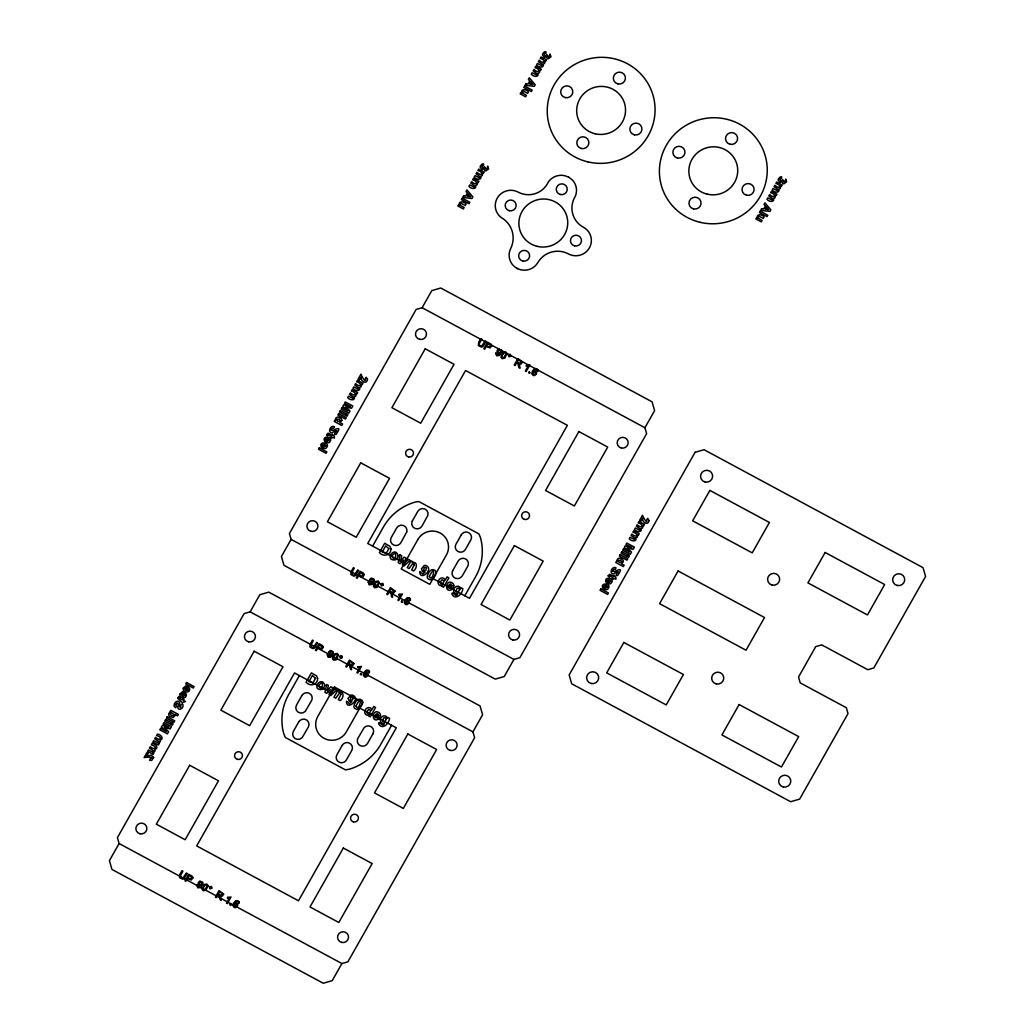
<?xml version="1.0" encoding="UTF-8"?>
<svg xmlns="http://www.w3.org/2000/svg" width="1035" height="1035" viewBox="0 0 1035 1035"><rect width="100%" height="100%" fill="white"/><g stroke="black" fill="none" stroke-linecap="round" stroke-linejoin="round"><path stroke-width="1.5" d="M331.213 692.726L332.584 687.667L330.838 686.735L327.151 690.539L328.38 685.403L326.62 684.458L324.951 692.389L326.711 693.346L330.333 689.608L329.052 694.601L330.786 695.533L336.815 689.957L335.029 688.987L331.213 692.726L294.509 672.957L196.689 845.918L298.481 900.76L396.314 727.786L359.779 708.108L356.933 709.518L354.488 708.173A3.196 3.131 -17.4 0 1 353.944 706.025C354.5 702.791 357.774 697.137 361.59 699.97A2.846 2.782 -17.4 0 1 362.573 701.678L361.991 704.719L359.831 708.134M119.103 843.525L109.425 860.641L111.961 869.439L323.256 983.25L332.235 980.65L341.912 963.546L347.902 961.813L474.625 737.735L472.943 731.861L482.608 714.758L480.072 705.948L268.789 592.136L259.811 594.737L250.134 611.853L244.144 613.574L117.408 837.651L119.103 843.525L341.912 963.546M291.107 539.403L281.429 556.507L283.965 565.317L495.248 679.115L504.239 676.528L513.916 659.411L519.906 657.678L646.629 433.6L644.934 427.74L654.612 410.623L652.076 401.826L440.794 288.015L431.802 290.615L422.125 307.718L416.135 309.452L289.412 533.53L291.107 539.403L513.916 659.411M299.4 675.583L288.636 694.614A52.927 51.841 -17.4 0 0 283.9 734.151L285.362 737.489L345.405 769.833L349.093 769.264A52.927 51.841 -17.4 0 0 380.828 744.281L391.592 725.25M372.626 546.105L383.39 527.074A52.927 51.841 -17.4 0 1 415.138 502.091L418.813 501.522L478.856 533.866L480.331 537.204A52.927 51.841 -17.4 0 1 475.583 576.741L464.818 595.772M358.731 575.602L357.217 578.255L356.351 577.789L360.051 571.242L363.505 573.196L364.32 574.852L362.69 576.974L360.426 576.508M569.121 177.412L565.084 175.769A15.499 15.189 -17.4 0 0 548.304 182.018A21.554 21.114 -17.4 0 1 518.186 192.135A15.434 15.124 -17.4 0 0 497.214 198.202A15.434 15.124 -17.4 0 0 503.139 218.747A24.439 23.934 -17.4 0 1 510.682 248.542A15.46 15.15 -17.4 0 0 517.021 268.363L517.513 268.647M422.125 307.718L644.934 427.74M404.439 563.247L367.736 543.478L465.556 370.504L567.361 425.333L469.528 598.308L433.005 578.63M250.134 611.853L472.943 731.861M568.72 177.218L571.669 179.314A15.499 15.189 -17.4 0 1 575.201 196.495A22.654 22.188 -17.4 0 0 583.494 227.312A15.434 15.124 -17.4 0 1 589.407 247.857A15.434 15.124 -17.4 0 1 568.448 253.924A22.641 22.175 -17.4 0 0 537.579 263.032A15.46 15.15 -17.4 0 1 517.021 268.363M782.745 183.311L782.201 181.694L780.299 182.393L778.32 180.517A2.795 2.73 -17.4 0 1 778.385 178.887L780.17 176.985A2.587 2.536 -17.4 0 1 781.645 176.881L781.541 178.512C777.634 177.748 781.529 183.337 782.512 179.637L783.611 180.426C783.534 184.217 786.018 180.62 785.707 179.094L786.639 181.837L783.922 183.855A1.954 1.915 -17.4 0 1 782.745 183.311M177.658 698.289L182.354 702.597L185.472 701.536L183.544 700.501L184.088 699.518L182.936 698.897L182.38 699.88L179.417 698.237L179.831 697.241L178.783 696.503L177.658 698.289M175.717 704.576L176.493 706.323L175.523 707.72C171.512 705.469 176.843 698.392 179.741 702.455C178.331 706.077 181.254 710.204 180.853 704.913L182.238 703.761A2.432 2.381 -17.4 0 1 183.027 705.081C183.803 708.121 178.848 711.394 177.671 707.617C178.9 705.327 177.981 700.501 175.717 704.576M322.183 445.063L322.571 446.059L321.523 447.353C317.59 440.509 331.536 442.32 326.219 448.039A2.587 2.536 -17.4 0 1 324.524 448.595L322.299 447.87L324.33 444.287L322.183 445.063M325.469 439.254L325.857 440.25L324.809 441.544C320.876 434.7 334.822 436.511 329.505 442.23A2.587 2.536 -17.4 0 1 327.81 442.786L325.585 442.061L327.616 438.478L325.469 439.254M603.715 586.159L604.104 587.155L603.056 588.462C599.136 581.605 613.069 583.417 607.752 589.135A2.587 2.536 -17.4 0 1 606.057 589.691L603.832 588.98L605.863 585.383L603.715 586.159M607.002 580.35L607.39 581.36L606.342 582.653C602.422 575.796 616.355 577.608 611.038 583.326A2.587 2.536 -17.4 0 1 609.343 583.895L607.118 583.171L609.149 579.574L607.002 580.35M341.007 694.304L338.354 699.608L340.166 700.591C343.853 698.47 344.564 690.474 338.872 692.363L339.441 691.367L337.759 690.461L333.93 697.228L335.741 698.198L339.389 693.256A1.669 1.63 -17.4 0 1 340.683 693.683L341.007 694.304M414.323 564.67L411.671 569.975L413.483 570.945C417.157 568.836 417.881 560.841 412.189 562.717L412.758 561.733L411.076 560.828L407.247 567.594L409.058 568.564L412.693 563.622A1.669 1.63 -17.4 0 1 414 564.049L414.323 564.67M485.363 168.045C486.67 171.318 487.433 167.101 487.692 166.156L488.636 168.912L485.92 170.93A1.954 1.915 -17.4 0 1 484.742 170.387L484.199 168.77L482.297 169.468L480.318 167.592A2.795 2.73 -17.4 0 1 480.382 165.962L482.168 164.06A2.587 2.536 -17.4 0 1 483.643 163.957L483.539 165.587C479.632 164.824 483.526 170.413 484.509 166.713L485.363 168.045M547.722 55.903C549.029 59.176 549.792 54.946 550.051 54.014L550.995 56.77L548.265 58.788A1.954 1.915 -17.4 0 1 547.101 58.232L546.558 56.627L544.643 57.326L542.676 55.437A2.795 2.73 -17.4 0 1 542.741 53.807L544.526 51.905A2.587 2.536 -17.4 0 1 546.001 51.815L545.885 53.445C541.991 52.681 545.885 58.27 546.868 54.557L547.722 55.903M353.207 697.926L352.366 700.139L350.27 700.061L350.943 697.279L352.029 696.801L353.207 697.926M426.524 568.293L425.683 570.505L423.587 570.427L424.259 567.646L425.346 567.167L426.524 568.293M324.757 685.248L323.709 688.236A3.907 3.829 -17.4 0 1 321.743 689.543C310.616 690.448 321.562 674.755 324.757 685.248M398.074 555.614L397.026 558.602A3.907 3.829 -17.4 0 1 395.06 559.909C383.92 560.802 394.865 545.122 398.074 555.614M331.122 429.758C331.355 432.902 344.241 422.694 336.168 434.273A2.432 2.381 -17.4 0 1 334.615 434.338L334.874 432.578C339.687 430.068 334.499 429.913 332.144 432.966C327.047 432.721 330.45 424.505 334.46 426.679L333.775 428.231L332.377 428.179L331.122 429.758M612.655 570.867C612.888 573.998 625.774 563.803 617.714 575.382A2.432 2.381 -17.4 0 1 616.148 575.434L616.407 573.688C621.22 571.165 616.032 571.01 613.677 574.076C608.593 573.817 611.983 565.615 616.006 567.788L615.308 569.328L613.91 569.276L612.655 570.867M353.556 397.181L352.767 398.294L348.51 396.185L347.695 397.621C349.3 400.183 355.691 401.179 354.358 396.741L355.768 396.133L356.182 393.52L356.92 393.921L357.67 392.601L352.198 389.652L351.395 391.088C357.709 392.511 355.419 397.906 350.348 392.925L349.532 394.361L353.556 397.181M358.809 387.892L358.019 389.005L353.763 386.896L352.948 388.332C354.552 390.894 360.943 391.89 359.611 387.452L361.021 386.844L361.435 384.231L362.172 384.632L362.923 383.312L357.45 380.363L356.648 381.799C362.962 383.222 360.672 388.63 355.6 383.636L354.785 385.072L358.809 387.892M474.832 185.899L474.03 187.012L469.774 184.903L468.959 186.339C470.563 188.9 476.967 189.91 475.621 185.459L477.031 184.851L477.446 182.238L478.196 182.639L478.946 181.319L473.474 178.369L472.659 179.805C478.972 181.228 476.682 186.636 471.611 181.655L470.809 183.079L474.832 185.899M480.072 176.61L479.283 177.722L475.026 175.627L474.211 177.05C475.815 179.611 482.219 180.62 480.874 176.17L482.284 175.575L482.698 172.961L483.448 173.362L484.186 172.043L478.713 169.093L477.911 170.516C484.225 171.939 481.935 177.347 476.863 172.366L476.061 173.789L480.072 176.61M537.178 73.757L536.389 74.869L532.132 72.76L531.317 74.197C532.922 76.758 539.313 77.767 537.98 73.317L539.39 72.709L539.804 70.095L540.555 70.496L541.292 69.177L535.82 66.227L535.017 67.663C541.331 69.086 539.041 74.494 533.969 69.5L533.167 70.936L537.178 73.757M542.431 64.468L541.641 65.58L537.385 63.484L536.57 64.907C538.174 67.469 544.565 68.478 543.233 64.028L544.643 63.42L545.057 60.806L545.794 61.22L546.545 59.888L541.072 56.951L540.27 58.374C546.583 59.797 544.294 65.205 539.222 60.224L538.407 61.647L542.431 64.468M635.089 538.278L634.3 539.39L630.043 537.294L629.228 538.717C630.832 541.279 637.224 542.288 635.891 537.838L637.301 537.243L637.715 534.629L638.466 535.03L639.203 533.711L633.73 530.761L632.928 532.184C639.242 533.607 636.952 539.015 631.88 534.034L631.078 535.47L635.089 538.278M640.342 529.001L639.552 530.101L635.296 528.005L634.481 529.441C636.085 532.003 642.476 532.999 641.144 528.549L642.554 527.953L642.968 525.34L643.718 525.741L644.456 524.422L638.983 521.472L638.181 522.908C644.495 524.318 642.205 529.726 637.133 524.745L636.331 526.181L640.342 529.001M772.834 198.823L772.045 199.936L767.776 197.84L766.961 199.263C768.565 201.825 774.969 202.834 773.637 198.384L775.034 197.776L775.448 195.162L776.198 195.576L776.949 194.244L771.476 191.307L770.661 192.73C776.974 194.153 774.685 199.561 769.626 194.58L768.811 196.003L772.834 198.823M778.087 189.534L777.298 190.647L773.029 188.551L772.213 189.987C773.818 192.549 780.222 193.545 778.876 189.094L780.286 188.499L780.701 185.886L781.451 186.287L782.201 184.967L776.729 182.018L775.914 183.454C782.227 184.864 779.937 190.272 774.879 185.291L774.064 186.727L778.087 189.534M239.059 901.925L238.981 903.439L237.597 901.433L235.734 901.757L234.647 903.154L236.743 903.141L237.791 904.486L237.494 906.311L235.385 907.734L234.169 907.436L232.927 905.806L233.664 903.025L235.928 900.657L238.024 900.799L239.059 901.925M369.443 671.353L369.366 672.879L367.994 670.874L366.131 671.197L365.045 672.582L367.14 672.582L368.188 673.914L367.891 675.752L365.782 677.162L364.566 676.877L363.324 675.247L364.061 672.465L366.325 670.085L368.408 670.24L369.443 671.353M410.416 598.903L410.339 600.429L408.967 598.424L407.104 598.747L406.018 600.132L408.113 600.132L409.161 601.464L408.864 603.301L406.755 604.712L405.539 604.427L404.297 602.797L405.034 600.015L407.298 597.635L409.394 597.79L410.416 598.903M537.902 369.831L537.825 371.358L536.44 369.353L534.577 369.676L533.491 371.06L535.587 371.06L536.635 372.393L536.35 374.23L534.228 375.64L533.012 375.356L531.77 373.726L532.508 370.944L534.772 368.563L536.867 368.719L537.902 369.831M196.922 885.248L197.853 887.875L200.803 887.487L202.976 883.644L202.718 882.234L199.91 881.057L198.41 882.337L198.099 884.201L199.147 885.533L201.217 885.52L199.716 887.202L198.254 887.228L196.922 885.248M327.306 654.689L328.25 657.316L331.2 656.927L333.373 653.085L333.115 651.662L330.294 650.497L328.794 651.778L328.496 653.641L329.544 654.974L331.614 654.961L330.113 656.643L328.638 656.669L327.306 654.689M368.279 582.239L369.223 584.866L372.173 584.477L374.347 580.635L374.088 579.225L371.267 578.048L369.78 579.328L369.469 581.191L370.517 582.524L372.587 582.511L371.086 584.193L369.611 584.219L368.279 582.239M460.135 204.322L460.394 205.383L464.12 207.518L463.318 208.954L457.845 206.004L458.596 204.684L459.411 205.124C457.936 200.622 464.404 201.307 466.099 204.024L465.284 205.46L461.312 203.429L460.135 204.322M495.765 353.168L496.697 355.794L499.646 355.406L501.82 351.564L501.561 350.14L498.754 348.976L497.253 350.257L496.942 352.12L497.99 353.452L500.06 353.44L498.56 355.121L497.098 355.147L495.765 353.168M522.494 92.167L522.753 93.241L526.479 95.375L525.664 96.811L520.191 93.862L520.941 92.529L521.769 92.982C520.282 88.48 526.763 89.165 528.458 91.882L527.643 93.318L523.671 91.287L522.494 92.167M758.15 217.246L758.396 218.307L762.122 220.455L761.32 221.878L755.848 218.941L756.598 217.609L757.413 218.049C755.938 213.559 762.407 214.232 764.102 216.962L763.287 218.385L759.315 216.354L758.15 217.246M348.161 698.392L349.144 701.238L351.796 701.717L349.455 703.709L346.544 701.2C345.975 711.498 361.331 699.104 352.806 695.222A3.221 3.157 -17.4 0 0 350.8 695.21L348.161 698.392M421.478 568.758L422.461 571.605L425.113 572.083L422.772 574.076L419.848 571.566C419.291 581.864 434.635 569.47 426.122 565.589A3.221 3.157 -17.4 0 0 424.117 565.576L421.478 568.758M153.659 757.439L151.731 760.414L149.57 760.285L150.23 758.784C155.612 756.533 146.271 757.115 144.124 757.581L146.957 752.561L148.303 753.286L146.698 756.132L151.369 755.162L153.659 757.439M317.642 678.507C317.719 684.847 310.086 686.955 306.101 682.233L311.393 672.892L316.568 675.92L317.642 678.507M390.958 548.873C391.036 555.2 383.403 557.322 379.418 552.599L384.697 543.259L389.885 546.286L390.958 548.873M153.672 750.789L152.287 751.876L148.432 749.961L147.617 751.384L153.089 754.334L153.84 753.014L153.089 752.613L155.134 750.88L154.914 749.392C159.442 748.202 155.237 743.324 152.132 743.428L151.317 744.851C158.407 746.649 154.681 750.983 150.282 746.675L149.467 748.111L153.672 750.789M158.924 741.5L157.54 742.6L153.685 740.672L152.869 742.108L158.342 745.045L159.092 743.725L158.342 743.324L160.386 741.59L160.166 740.103C164.694 738.912 160.49 734.035 157.372 734.138L156.57 735.574C163.659 737.36 159.933 741.707 155.535 737.399L154.72 738.822L158.924 741.5M315.494 678.365L312.997 682.802L308.896 681.69L312.402 675.506L315.494 678.365M388.811 548.731L386.314 553.169L382.213 552.056L385.719 545.872L388.811 548.731M222.538 893.826L221.205 895.379L218.32 893.981L219.549 891.821L222.538 893.826M352.935 663.267L351.602 664.819L348.717 663.422L349.934 661.261L352.935 663.267M393.908 590.817L392.575 592.369L389.69 590.972L390.907 588.812L393.908 590.817M521.381 361.745L520.049 363.298L517.164 361.901L518.393 359.74L521.381 361.745M318.586 685.713C322.247 694.369 324.964 676.838 318.586 685.713M391.903 556.08C395.564 564.735 398.281 547.204 391.903 556.08M208.074 885.74L205.926 890.294L203.17 890.734L202.045 889.246L204.193 884.498L206.948 884.058L208.074 885.74M338.471 655.181L336.31 659.735L333.568 660.175L332.442 658.687L334.59 653.939L337.345 653.499L338.471 655.181M379.444 582.731L377.283 587.285L374.541 587.725L373.415 586.237L375.563 581.489L378.318 581.049L379.444 582.731M506.917 353.659L504.769 358.213L502.014 358.653L500.888 357.166L503.036 352.417L505.792 351.978L506.917 353.659M209.963 887.189L210.299 888.353L211.476 888.004L211.153 886.84L209.963 887.189M340.36 656.617L340.696 657.781L341.873 657.445L341.537 656.281L340.36 656.617M381.333 584.167L381.669 585.331L382.846 584.995L382.51 583.831L381.333 584.167M508.806 355.096L509.142 356.26L510.32 355.924L509.996 354.759L508.806 355.096M209.471 886.917L210.014 888.832L211.968 888.263L211.412 886.361L209.471 886.917M339.868 656.358L340.411 658.273L342.365 657.704L341.809 655.789L339.868 656.358M380.841 583.908L381.385 585.823L383.338 585.254L382.782 583.339L380.841 583.908M508.314 354.837L508.858 356.752L510.811 356.182L510.255 354.268L508.314 354.837M170.245 713.814L171.525 715.702L173.841 715.379L172.742 713.231L171.28 712.895L170.245 713.814M367.49 379.431C366.739 384.942 360.322 381.423 361.073 377.076L359.455 379.923L358.11 379.198L360.956 374.178C361.707 376.235 366.196 384.218 365.251 378.577L366.209 377.219L367.49 379.431M649.036 520.54C648.272 526.039 641.855 522.533 642.606 518.186L640.988 521.032L639.643 520.307L642.489 515.275C643.24 517.345 647.742 525.327 646.784 519.673L647.742 518.328L649.036 520.54M380.492 715.314L379.547 718.057L375.006 715.612L375.032 717.669L377.245 717.747L378.875 719.014C370.181 723.97 372.587 706.724 379.806 713.231A3.234 3.17 -17.4 0 1 380.492 715.314M386.327 719.247L384.904 721.757L382.627 721.408L383.778 717.863L385.486 717.747L386.327 719.247M453.809 585.681L452.864 588.423L448.323 585.978L448.349 588.035L450.548 588.113L452.191 589.381C443.498 594.336 445.904 577.09 453.123 583.598A3.234 3.17 -17.4 0 1 453.809 585.681M459.643 589.614L458.22 592.111L455.943 591.774L457.095 588.229L458.79 588.113L459.643 589.614M199.225 882.816L199.755 884.938L201.877 884.162L201.463 881.975L199.225 882.816M329.622 652.257L330.139 654.366L332.261 653.59L331.847 651.403L329.622 652.257M370.595 579.807L371.125 581.916L373.247 581.14L372.82 578.953L370.595 579.807M498.068 350.736L498.598 352.844L500.72 352.068L500.306 349.882L498.068 350.736M356.001 706.051C359.339 713.516 363.686 690.785 356.001 706.051M429.318 576.417C432.643 583.869 437.003 561.151 429.318 576.417M380.375 719.403L380.427 721.434L381.811 723.012A2.691 2.626 -17.4 0 0 383.765 723.271L384.477 723.025C383.118 729.002 378.745 719.351 378.59 723.685C381.876 730.568 389.238 723.763 389.496 718.329L387.802 717.41L387.258 718.368C386.611 714.124 380.647 715.741 380.375 719.403M453.692 589.769L453.744 591.787L455.115 593.378A2.691 2.626 -17.4 0 0 457.082 593.637L457.793 593.391C456.435 599.368 452.049 589.717 451.907 594.051C455.193 600.921 462.554 594.129 462.813 588.695L461.118 587.776L460.575 588.721C459.928 584.49 453.964 586.108 453.692 589.769M366.985 711.653L367.334 713.516L369.042 713.814L370.892 710.566L368.732 709.389L366.985 711.653M440.302 582.006L440.651 583.882L442.359 584.18L444.209 580.933L442.048 579.755L440.302 582.006M175.018 715.405L173.091 717.604L169.481 716.298A2.846 2.795 -17.4 0 1 168.718 714.771A2.329 2.277 -17.4 0 1 169.753 712.507L170.891 712.106L170.089 711.666L170.84 710.333L178.395 714.409L177.58 715.845L174.863 714.37L175.018 715.405M236.886 904.655L235.644 906.828L233.962 906.207L235.023 903.659L236.886 904.655M367.27 674.095L366.041 676.269L364.359 675.648L365.42 673.086L367.27 674.095M408.256 601.645L407.014 603.819L405.332 603.198L406.393 600.636L408.256 601.645M535.729 372.574L534.487 374.748L532.805 374.127L533.866 371.565L535.729 372.574M435.916 572.937C435.593 576.456 431.362 582.459 427.804 578.526A3.196 3.131 -17.4 0 1 427.261 576.391C427.817 573.157 431.09 567.503 434.907 570.337A2.846 2.782 -17.4 0 1 435.89 572.044L435.916 572.937M399.937 554.825L398.268 562.755L400.027 563.7L403.65 559.974L402.369 564.968L404.103 565.899L410.132 560.31L408.346 559.353L404.53 563.092L405.901 558.033L404.155 557.102L400.467 560.892L401.696 555.769L399.937 554.825M341.861 420.43L339.881 422.59L342.598 424.052L341.796 425.488L334.24 421.413L334.991 420.081L335.793 420.521L335.534 419.356A2.329 2.277 -17.4 0 1 336.957 417.312A2.846 2.795 -17.4 0 1 338.678 417.131L341.123 418.438L341.861 420.43M623.393 561.526L621.414 563.687L624.131 565.162L623.329 566.585L615.773 562.523L616.524 561.19L617.326 561.63L617.067 560.465A2.329 2.277 -17.4 0 1 618.49 558.408A2.846 2.795 -17.4 0 1 620.211 558.227L622.656 559.534L623.393 561.526M179.999 693.993C178.732 697.913 186.002 699.699 186.352 695.339A2.587 2.536 -17.4 0 0 185.938 693.644L184.126 692.182L182.095 695.779L181.228 694.369L182.703 693.385L183.26 691.82L182.367 691.807L179.999 693.993M183.273 688.184C182.018 692.105 189.289 693.903 189.638 689.53A2.587 2.536 -17.4 0 0 189.224 687.835L187.413 686.386L185.381 689.97L184.515 688.573L185.989 687.576L186.546 686.011L185.653 685.998L183.273 688.184M326.62 434.726L327.668 435.826L328.328 434.946L331.329 436.524L330.773 437.507L331.924 438.128L332.481 437.145L334.409 438.193L334.383 436.291L332.507 434.428L332.132 435.088L328.03 433.199L326.62 434.726M608.153 575.835L609.201 576.935L609.861 576.055L612.862 577.634L612.306 578.617L613.457 579.238L614.014 578.255L615.941 579.289L615.916 577.401L614.04 575.538L613.677 576.197L609.563 574.309L608.153 575.835M191.928 877.589L190.88 879.09L187.801 877.835L189.12 875.494L191.928 877.589M322.325 647.03L321.277 648.531L318.185 647.276L319.517 644.934L322.325 647.03M363.298 574.58L362.25 576.081L359.158 574.826L360.49 572.484L363.298 574.58M490.771 345.509L489.723 347.01L486.644 345.755L487.964 343.413L490.771 345.509M223.638 894.124L222.227 896.194L220.481 896.038L221.205 900.308L220.106 899.713L219.679 895.961L217.893 894.732L216.25 897.643L215.383 897.164L219.084 890.63L223.638 894.124M354.035 663.564L352.625 665.621L350.878 665.479L351.602 669.748L350.503 669.153L349.3 664.716L348.29 664.172L346.647 667.083L345.768 666.605L349.468 660.071L354.035 663.564M395.008 591.114L393.598 593.171L391.851 593.029L392.575 597.298L391.476 596.703L391.049 592.952L389.263 591.722L387.62 594.633L386.741 594.155L390.441 587.621L395.008 591.114M522.481 362.043L521.071 364.1L519.324 363.958L520.049 368.227L518.949 367.632L517.759 363.194L516.737 362.651L515.094 365.562L514.227 365.083L517.927 358.55L522.481 362.043M336.737 419.356L337.759 421.452L340.204 421.206L339.26 419.123L336.737 419.356M618.27 560.452L619.292 562.561L621.75 562.315L620.793 560.233L618.27 560.452M192.963 877.861L191.32 879.983L187.361 878.611L185.86 881.264L184.98 880.798L188.68 874.252L192.148 876.205L192.963 877.861M323.347 647.302L321.717 649.424L317.758 648.039L316.244 650.704L315.377 650.239L319.078 643.692L322.532 645.646L323.347 647.302M365.122 710.618L364.889 711.407A3.558 3.493 -17.4 0 0 365.096 713.529L365.407 714.072A2.911 2.859 -17.4 0 0 367.684 715.237L369.159 714.9L368.589 715.897L370.271 716.802L375.563 707.461L373.751 706.491L371.85 709.855C371.048 706.09 365.717 707.293 365.122 710.618M491.806 345.781L490.163 347.902L486.204 346.518L484.703 349.183L483.824 348.717L487.524 342.171L490.991 344.112L491.806 345.781M438.439 580.984L438.206 581.774A3.558 3.493 -17.4 0 0 438.4 583.882L438.724 584.439A2.911 2.859 -17.4 0 0 441.001 585.603L442.475 585.267L441.906 586.263L443.588 587.168L448.879 577.828L447.068 576.857L445.166 580.221C444.364 576.456 439.021 577.659 438.439 580.984M185.032 695.391L183.001 696.232L184.204 694.084L185.032 695.391M188.318 689.582L186.287 690.423L187.49 688.275L188.318 689.582M326.038 446.072L323.994 446.926L325.197 444.791L326.038 446.072M329.311 440.263L327.28 441.117L328.483 438.982L329.311 440.263M607.571 587.181L605.527 588.035L606.743 585.888L607.571 587.181M610.857 581.372L608.813 582.226L610.016 580.079L610.857 581.372M203.74 886.684L202.899 889.039L204.788 890.048L207.207 885.766L205.409 884.705L203.74 886.684M334.124 656.125L333.296 658.48L335.185 659.489L337.604 655.194L335.793 654.146L334.124 656.125M375.097 583.675L374.269 586.03L376.158 587.039L378.577 582.744L376.766 581.696L375.097 583.675M502.583 354.604L501.742 356.959L503.631 357.968L506.05 353.672L504.252 352.625L502.583 354.604M378.642 715.25L378.37 715.987L375.666 714.538L377.322 713.49L378.642 715.25M451.959 585.616L451.687 586.353L448.97 584.904L450.626 583.856L451.959 585.616M412.318 521.058L411.891 522.183A5.511 5.395 -17.4 0 0 422.034 526.039L427.934 515.21A5.511 5.395 -17.4 0 0 417.804 511.355L412.318 521.058M179.883 874.446L179.534 877.602L182.626 879.194L183.971 878.689L187.219 873.475L186.352 872.997L182.859 878.223L181.241 877.913L180.219 876.257L182.897 871.147L182.018 870.668L179.883 874.446M310.28 643.886L309.931 647.03L313.023 648.635L314.368 648.13L317.616 642.903L316.736 642.437L313.256 647.651L311.638 647.341L310.603 645.698L313.294 640.574L312.415 640.109L310.28 643.886M351.253 571.436L350.904 574.58L353.996 576.184L355.341 575.68L358.589 570.453L357.722 569.987L354.229 575.201L352.612 574.904L351.577 573.248L354.268 568.124L353.388 567.659L351.253 571.436M478.726 342.365L478.377 345.509L481.469 347.113L482.815 346.609L486.062 341.382L485.195 340.916L481.702 346.13L480.085 345.819L479.063 344.176L481.741 339.053L480.861 338.587L478.726 342.365M406.781 531.874L400.868 542.689A5.511 5.395 -17.4 0 1 393.378 544.863A5.511 5.395 -17.4 0 1 391.269 537.514L396.638 528.018A5.511 5.395 -17.4 0 1 406.781 531.874M452.67 570.764L452.191 571.941A5.511 5.395 -17.4 0 0 462.334 575.796L467.704 566.3A5.511 5.395 -17.4 0 0 465.595 558.965A5.511 5.395 -17.4 0 0 458.104 561.125L452.67 570.764M160.619 728.42L159.817 729.817L167.372 733.893L168.653 731.629L164.267 727.502L170.18 728.925L171.461 726.661L163.905 722.598L163.116 723.995L169.054 727.204L162.275 725.483L161.447 726.932L166.557 731.616L160.619 728.42M165.561 719.674L164.746 721.11L170.219 724.06L171.034 722.624L165.561 719.674M167.204 716.776L166.389 718.212L173.945 722.275L174.747 720.839L167.204 716.776M186.559 682.531L185.757 683.967L193.312 688.029L194.114 686.606L186.559 682.531M319.323 447.793L318.508 449.229L326.064 453.291L326.879 451.855L319.323 447.793M338.691 413.547L337.876 414.983L345.431 419.046L346.246 417.623L338.691 413.547M340.321 410.649L339.519 412.085L344.991 415.022L345.793 413.599L340.321 410.649M341.964 407.751L341.175 409.161L348.717 413.224L349.998 410.96L345.612 406.846L351.525 408.269L352.806 406.005L345.25 401.942L344.461 403.339L350.412 406.548L343.62 404.814L342.805 406.276L347.915 410.96L341.964 407.751M524.603 86.073L523.801 87.496L531.343 91.572L532.158 90.136L524.603 86.073M525.974 83.641L525.055 85.284L534.293 86.358L535.198 84.754L529.299 77.78L528.393 79.372L529.752 80.924L528.07 83.913L525.974 83.641M462.244 198.215L461.442 199.639L468.997 203.714L469.799 202.278L462.244 198.215M463.628 195.783L462.697 197.426L471.947 198.5L472.853 196.896L466.94 189.923L466.035 191.527L467.406 193.066L465.711 196.055L463.628 195.783M530.761 82.063L529.61 84.107L532.999 84.585L530.761 82.063M468.415 194.218L467.251 196.249L470.64 196.728L468.415 194.218M171.771 723.025L170.956 724.461L172.302 725.173L173.117 723.75L171.771 723.025M346.544 414L345.729 415.423L347.074 416.148L347.876 414.712L346.544 414M189.677 765.266L156.35 824.196L185.161 839.721L218.488 780.791L189.677 765.266M254.17 651.222L220.843 710.152L249.655 725.664L282.982 666.747L254.17 651.222M360.723 462.826L327.396 521.743L356.208 537.268L389.535 478.338L360.723 462.826M425.217 348.782L391.903 407.699L420.715 423.224L454.029 364.294L425.217 348.782M301.884 695.559L296.515 705.055A5.511 5.395 -17.4 0 0 305.26 711.381L311.496 700.734A5.511 5.395 -17.4 0 0 309.374 693.385A5.511 5.395 -17.4 0 0 301.884 695.559M298.83 721.718L293.358 731.409A5.511 5.395 -17.4 0 0 302.091 737.735L308.326 727.087A5.511 5.395 -17.4 0 0 299.581 720.774L298.83 721.718M334.434 687.02L317.693 716.621A16.392 16.068 -17.4 0 0 324.175 738.395A16.392 16.068 -17.4 0 0 346.402 731.771L363 702.403L334.434 687.02M417.959 539.351L401.218 568.952L429.784 584.335L446.396 554.967A16.392 16.068 -17.4 0 0 440.289 533.09A16.392 16.068 -17.4 0 0 417.959 539.351M526.517 365.29L526.078 366.067L528.251 365.963L525.353 371.086L526.168 371.526L529.881 364.954L526.517 365.29M227.674 897.371L227.234 898.147L229.408 898.057L226.51 903.167L227.325 903.607L231.038 897.034L227.674 897.371M358.071 666.812L357.631 667.588L359.805 667.484L356.907 672.608L357.722 673.048L361.435 666.475L358.071 666.812M399.044 594.362L398.604 595.138L400.778 595.034L397.88 600.158L398.695 600.598L402.408 594.025L399.044 594.362M529.221 371.966L528.704 372.885L529.622 373.389L530.14 372.471L529.221 371.966M230.378 904.06L229.861 904.965L230.779 905.47L231.297 904.551L230.378 904.06M360.775 673.5L360.258 674.406L361.176 674.911L361.694 673.992L360.775 673.5M401.748 601.05L401.231 601.956L402.149 602.461L402.667 601.542L401.748 601.05M342.21 745.381L336.88 754.813A5.46 5.356 -17.4 0 0 338.975 762.083A5.46 5.356 -17.4 0 0 346.402 759.936L351.732 750.517A5.46 5.356 -17.4 0 0 349.636 743.234A5.46 5.356 -17.4 0 0 342.21 745.381M461.287 534.836L455.956 544.255A5.46 5.356 -17.4 0 0 458.052 551.526A5.46 5.356 -17.4 0 0 465.478 549.391L470.809 539.96A5.46 5.356 -17.4 0 0 468.713 532.689A5.46 5.356 -17.4 0 0 461.287 534.836M372.949 733.841L367.58 743.337A5.511 5.395 -17.4 0 1 360.089 745.51A5.511 5.395 -17.4 0 1 357.981 738.162L364.216 727.527A5.511 5.395 -17.4 0 1 372.949 733.841M343.335 848.04L310.008 906.97L338.82 922.483L372.147 863.565L343.335 848.04M407.829 733.996L374.515 792.913L403.327 808.438L436.641 749.508L407.829 733.996M514.382 545.6L481.055 604.518L509.867 620.043L543.194 561.112L514.382 545.6M578.888 431.543L545.561 490.474L574.373 505.986L607.7 447.068L578.888 431.543M760.259 211.14L759.444 212.576L767 216.638L767.802 215.202L760.259 211.14M761.631 208.708L760.699 210.351L769.949 211.425L770.855 209.833L764.943 202.847L764.037 204.451L765.408 205.991L763.714 208.979L761.631 208.708M766.417 207.142L765.266 209.173L768.643 209.665L766.417 207.142M600.856 588.902L600.041 590.325L607.597 594.4L608.412 592.964L600.856 588.902M620.224 554.657L619.409 556.08L626.964 560.155L627.779 558.719L620.224 554.657M621.867 551.746L621.052 553.182L626.524 556.131L627.339 554.695L621.867 551.746M623.497 548.861L622.708 550.258L630.263 554.333L631.544 552.069L627.145 547.955L633.071 549.365L634.339 547.114L626.783 543.039L625.994 544.449L631.945 547.644L625.153 545.924L624.338 547.373L629.448 552.069L623.497 548.861M628.077 555.096L627.262 556.532L628.607 557.257L629.422 555.821L628.077 555.096M695.08 452.308L569.146 674.975L571.695 683.786L790.662 801.724L799.641 799.123L848.014 713.594L846.332 707.72L800.223 682.893L798.541 677.019L815.735 646.603L821.725 644.87L867.822 669.71L873.825 667.976L925.575 576.469L923.039 567.659L704.072 449.708L695.08 452.308M623.872 642.45L606.678 672.866L666.217 704.938L683.423 674.522L623.872 642.45M709.881 490.396L692.674 520.799L752.225 552.871L769.419 522.468L709.881 490.396M678.093 570.971L659.593 603.664L746.028 650.226L764.516 617.533L678.093 570.971M739.119 704.537L721.925 734.941L781.464 767.013L798.671 736.61L739.119 704.537M825.128 552.47L807.921 582.886L867.472 614.958L884.666 584.542L825.128 552.47M560.401 194.515A5.511 5.395 -17.4 0 0 567.051 187.723A5.511 5.395 -17.4 0 0 557.813 185.524A5.511 5.395 -17.4 0 0 560.401 194.515M522.779 261.04A5.511 5.395 -17.4 0 0 529.428 254.248A5.511 5.395 -17.4 0 0 520.191 252.061A5.511 5.395 -17.4 0 0 522.779 261.04M509.311 210.7A5.511 5.395 -17.4 0 0 515.96 203.908A5.511 5.395 -17.4 0 0 506.723 201.709A5.511 5.395 -17.4 0 0 509.311 210.7M574.619 245.877A5.511 5.395 -17.4 0 0 581.269 239.085A5.511 5.395 -17.4 0 0 572.019 236.886A5.511 5.395 -17.4 0 0 574.619 245.877M537.307 246.382A24.478 23.973 -17.4 0 0 566.831 216.237A24.478 23.973 -17.4 0 0 525.806 206.482A24.478 23.973 -17.4 0 0 537.307 246.382M634.403 134.848A6.068 5.938 -17.4 0 0 641.726 127.383A6.068 5.938 -17.4 0 0 631.557 124.963A6.068 5.938 -17.4 0 0 634.403 134.848M565.265 97.6A6.068 5.938 -17.4 0 0 572.575 90.136A6.068 5.938 -17.4 0 0 562.406 87.716A6.068 5.938 -17.4 0 0 565.265 97.6M617.895 83.887A6.068 5.938 -17.4 0 0 625.218 76.409A6.068 5.938 -17.4 0 0 615.049 73.99A6.068 5.938 -17.4 0 0 617.895 83.887M581.347 148.51A6.068 5.938 -17.4 0 0 588.669 141.045A6.068 5.938 -17.4 0 0 578.5 138.625A6.068 5.938 -17.4 0 0 581.347 148.51M587.893 161.887A54.027 52.927 -17.4 0 0 653.046 95.336A54.027 52.927 -17.4 0 0 562.51 73.808A54.027 52.927 -17.4 0 0 587.893 161.887M595.099 133.761A24.478 23.973 -17.4 0 0 624.622 103.616A24.478 23.973 -17.4 0 0 583.611 93.862A24.478 23.973 -17.4 0 0 595.099 133.761M700.061 222.305A54.027 52.927 -17.4 0 0 765.227 155.768A54.027 52.927 -17.4 0 0 674.678 134.227A54.027 52.927 -17.4 0 0 700.061 222.305M693.528 208.928A6.068 5.938 -17.4 0 0 700.837 201.463A6.068 5.938 -17.4 0 0 690.668 199.043A6.068 5.938 -17.4 0 0 693.528 208.928M730.076 144.305A6.068 5.938 -17.4 0 0 737.386 136.827A6.068 5.938 -17.4 0 0 727.23 134.421A6.068 5.938 -17.4 0 0 730.076 144.305M677.433 158.019A6.068 5.938 -17.4 0 0 684.743 150.554A6.068 5.938 -17.4 0 0 674.587 148.134A6.068 5.938 -17.4 0 0 677.433 158.019M746.584 195.266A6.068 5.938 -17.4 0 0 753.894 187.801A6.068 5.938 -17.4 0 0 743.738 185.381A6.068 5.938 -17.4 0 0 746.584 195.266M707.28 194.179A24.478 23.973 -17.4 0 0 736.804 164.035A24.478 23.973 -17.4 0 0 695.779 154.28A24.478 23.973 -17.4 0 0 707.28 194.179M408.566 456.952A3.972 3.894 -17.4 0 0 413.353 452.062A3.972 3.894 -17.4 0 0 406.703 450.484A3.972 3.894 -17.4 0 0 408.566 456.952M524.447 519.402A3.972 3.894 -17.4 0 0 529.402 514.68A3.972 3.894 -17.4 0 0 522.804 512.881A3.972 3.894 -17.4 0 0 524.447 519.402M716.233 683.915A6.068 5.938 -17.4 0 0 723.543 676.437A6.068 5.938 -17.4 0 0 713.387 674.018A6.068 5.938 -17.4 0 0 716.233 683.915M591.166 683.501A6.068 5.938 -17.4 0 0 598.489 676.036A6.068 5.938 -17.4 0 0 588.32 673.617A6.068 5.938 -17.4 0 0 591.166 683.501M783.249 786.962A6.068 5.938 -17.4 0 0 790.559 779.497A6.068 5.938 -17.4 0 0 780.403 777.078A6.068 5.938 -17.4 0 0 783.249 786.962M419.641 339.364A5.511 5.395 -17.4 0 0 426.291 332.571A5.511 5.395 -17.4 0 0 417.053 330.372A5.511 5.395 -17.4 0 0 419.641 339.364M311.069 531.343A5.511 5.395 -17.4 0 0 317.719 524.551A5.511 5.395 -17.4 0 0 308.469 522.352A5.511 5.395 -17.4 0 0 311.069 531.343M705.12 482.012A6.068 5.938 -17.4 0 0 712.429 474.548A6.068 5.938 -17.4 0 0 702.273 472.128A6.068 5.938 -17.4 0 0 705.12 482.012M897.203 585.474A6.068 5.938 -17.4 0 0 904.512 578.009A6.068 5.938 -17.4 0 0 894.343 575.589A6.068 5.938 -17.4 0 0 897.203 585.474M621.323 448A5.511 5.395 -17.4 0 0 627.973 441.208A5.511 5.395 -17.4 0 0 618.736 439.008A5.511 5.395 -17.4 0 0 621.323 448M512.739 639.979A5.511 5.395 -17.4 0 0 519.389 633.187A5.511 5.395 -17.4 0 0 510.151 630.988A5.511 5.395 -17.4 0 0 512.739 639.979M772.136 585.073A6.068 5.938 -17.4 0 0 779.446 577.595A6.068 5.938 -17.4 0 0 769.29 575.188A6.068 5.938 -17.4 0 0 772.136 585.073M140.023 833.783A5.511 5.395 -17.4 0 0 146.66 826.991A5.511 5.395 -17.4 0 0 137.422 824.804A5.511 5.395 -17.4 0 0 140.023 833.783M237.52 759.392A3.972 3.894 -17.4 0 0 242.306 754.502A3.972 3.894 -17.4 0 0 235.657 752.924A3.972 3.894 -17.4 0 0 237.52 759.392M248.594 641.803A5.511 5.395 -17.4 0 0 255.244 635.011A5.511 5.395 -17.4 0 0 246.007 632.812A5.511 5.395 -17.4 0 0 248.594 641.803M353.362 821.842A3.972 3.894 -17.4 0 0 358.356 817.171A3.972 3.894 -17.4 0 0 351.796 815.295A3.972 3.894 -17.4 0 0 353.362 821.842M341.692 942.419A5.511 5.395 -17.4 0 0 348.342 935.627A5.511 5.395 -17.4 0 0 339.105 933.441A5.511 5.395 -17.4 0 0 341.692 942.419M450.277 750.44A5.511 5.395 -17.4 0 0 456.927 743.647A5.511 5.395 -17.4 0 0 447.676 741.448A5.511 5.395 -17.4 0 0 450.277 750.44"/></g></svg>
